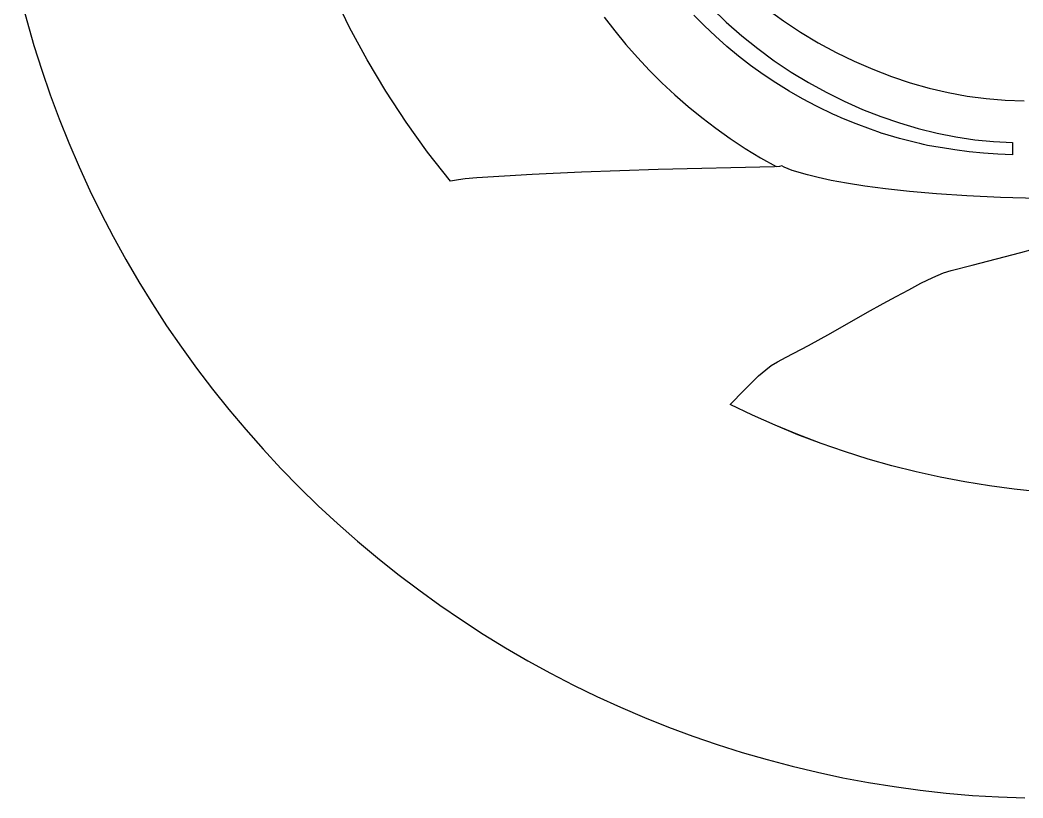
# Model space of a CAD drawing. Extents: x -80 to 1506, y -145 to 630.
# Drawn here: x -68.3 to 298.1, y -145.3 to 139 of the extents above; entities that cross this region are included whole.
import ezdxf

# ---------------------------------------------------------------- set-up
doc = ezdxf.new("R2010")
doc.units = 0

msp = doc.modelspace()

# ---------------------------------------------------------------- linework, layer by layer
at = {"layer": 'circle and branch', "color": 4}
for p, q in [((-68.320353, 147.969428), (-65.892914, 138.802991)), ((52.11089, 136.314567), (46.268564, 148.371326)), ((-65.892914, 138.802991), (-63.243763, 129.704962)), ((58.468522, 124.508749), (52.11089, 136.314567)), ((-63.243763, 129.704962), (-60.374551, 120.679313)), ((65.334304, 112.97112), (58.468522, 124.508749)), ((-60.374551, 120.679313), (-57.286925, 111.730021)), ((-57.286925, 111.730021), (-53.982534, 102.861058)), ((72.701084, 101.718928), (65.334304, 112.97112)), ((-53.982534, 102.861058), (-50.463028, 94.076401)), ((80.561707, 90.769422), (72.701084, 101.718928)), ((-50.463028, 94.076401), (-46.730055, 85.380022)), ((88.90902, 80.139848), (80.561707, 90.769422)), ((-46.730055, 85.380022), (-42.785264, 76.775897)), ((164.862626, 84.384188), (136.879393, 83.468849)), ((207.284151, 85.411646), (164.862626, 84.384188)), ((209.213129, 85.498528), (207.284151, 85.411646)), ((210.011574, 85.689465), (209.213129, 85.498528)), ((210.88849, 85.250121), (210.011574, 85.689465)), ((213.853712, 84.076817), (210.88849, 85.250121)), ((91.888338, 80.633172), (88.90902, 80.139848)), ((94.293283, 80.987994), (91.888338, 80.633172)), ((98.550262, 81.358889), (94.293283, 80.987994)), ((118.825126, 82.60266), (98.550262, 81.358889)), ((136.879393, 83.468849), (118.825126, 82.60266)), ((219.40895, 82.386645), (213.853712, 84.076817)), ((223.314609, 81.415575), (219.40895, 82.386645)), ((228.055914, 80.396698), (223.314609, 81.415575)), ((233.695579, 79.357151), (228.055914, 80.396698)), ((240.296316, 78.324069), (233.695579, 79.357151)), ((247.92084, 77.32459), (240.296316, 78.324069)), ((256.631866, 76.38585), (247.92084, 77.32459)), ((-42.785264, 76.775897), (-38.630304, 68.268)), ((266.492105, 75.534986), (256.631866, 76.38585)), ((277.564273, 74.799134), (266.492105, 75.534986)), ((289.911084, 74.205431), (277.564273, 74.799134)), ((303.59525, 73.781014), (289.911084, 74.205431)), ((-38.630304, 68.268), (-34.266823, 59.860306)), ((-34.266823, 59.860306), (-29.69647, 51.556789)), ((297.331243, 54.073408), (300.859021, 55.069455)), ((-29.69647, 51.556789), (-24.920895, 43.361423)), ((279.515965, 49.413439), (297.331243, 54.073408)), ((271.931243, 47.484733), (279.515965, 49.413439)), ((260.807237, 42.802449), (265.220284, 44.928173)), ((265.220284, 44.928173), (269.108255, 46.570631)), ((269.108255, 46.570631), (271.931243, 47.484733)), ((-24.920895, 43.361423), (-19.941745, 35.278182)), ((251.82291, 37.956431), (256.409021, 40.438547)), ((256.409021, 40.438547), (260.807237, 42.802449)), ((247.0185, 35.363514), (251.82291, 37.956431)), ((-19.941745, 35.278182), (-14.760671, 27.311042)), ((241.374055, 32.212757), (247.0185, 35.363514)), ((227.932686, 24.616464), (241.374055, 32.212757)), ((-14.760671, 27.311042), (-9.379319, 19.463977)), ((219.748911, 20.098629), (227.932686, 24.616464)), ((-9.379319, 19.463977), (-3.799341, 11.740961)), ((211.606243, 15.806389), (219.748911, 20.098629)), ((208.408195, 14.144468), (211.606243, 15.806389)), ((-3.799341, 11.740961), (1.977617, 4.145969)), ((201.552076, 8.95203), (204.126586, 11.225693)), ((204.126586, 11.225693), (206.163467, 12.787038)), ((206.163467, 12.787038), (208.408195, 14.144468)), ((196.220973, 3.811461), (201.552076, 8.95203)), ((1.977617, 4.145969), (7.949905, -3.317025)), ((191.123062, -1.430644), (196.220973, 3.811461)), ((7.949905, -3.317025), (14.115874, -10.644047)), ((199.276288, -5.360942), (191.123062, -1.430644)), ((207.537133, -9.053669), (199.276288, -5.360942)), ((14.115874, -10.644047), (20.473875, -17.831122)), ((215.900284, -12.50662), (207.537133, -9.053669)), ((224.360433, -15.717585), (215.900284, -12.50662)), ((20.473875, -17.831122), (27.02226, -24.874275)), ((232.912267, -18.684357), (224.360433, -15.717585)), ((241.550476, -21.404729), (232.912267, -18.684357)), ((250.26975, -23.876494), (241.550476, -21.404729)), ((27.02226, -24.874275), (33.75938, -31.769533)), ((259.064778, -26.097444), (250.26975, -23.876494)), ((267.930248, -28.065372), (259.064778, -26.097444)), ((276.860851, -29.77807), (267.930248, -28.065372)), ((33.75938, -31.769533), (40.665711, -38.495852)), ((285.851275, -31.233331), (276.860851, -29.77807)), ((294.896211, -32.428947), (285.851275, -31.233331)), ((303.990346, -33.36271), (294.896211, -32.428947)), ((40.665711, -38.495852), (47.720175, -45.03374)), ((47.720175, -45.03374), (54.918792, -51.381549)), ((54.918792, -51.381549), (62.25758, -57.537633)), ((62.25758, -57.537633), (69.732558, -63.500346)), ((69.732558, -63.500346), (77.339747, -69.268043)), ((77.339747, -69.268043), (85.075164, -74.839076)), ((85.075164, -74.839076), (92.93483, -80.2118)), ((92.93483, -80.2118), (100.914763, -85.384568)), ((100.914763, -85.384568), (109.010983, -90.355735)), ((109.010983, -90.355735), (117.219508, -95.123654)), ((117.219508, -95.123654), (125.536358, -99.686679)), ((125.536358, -99.686679), (133.957553, -104.043164)), ((133.957553, -104.043164), (142.47911, -108.191463)), ((142.47911, -108.191463), (151.09705, -112.129929)), ((151.09705, -112.129929), (159.807392, -115.856917)), ((159.807392, -115.856917), (168.606154, -119.37078)), ((168.606154, -119.37078), (177.489357, -122.669873)), ((177.489357, -122.669873), (186.453018, -125.752548)), ((186.453018, -125.752548), (195.493158, -128.61716)), ((195.493158, -128.61716), (204.605795, -131.262063)), ((204.605795, -131.262063), (213.78695, -133.68561)), ((213.78695, -133.68561), (223.03264, -135.886156)), ((223.03264, -135.886156), (232.338885, -137.862054)), ((232.338885, -137.862054), (241.701704, -139.611659)), ((241.701704, -139.611659), (251.117116, -141.133323)), ((251.117116, -141.133323), (260.581142, -142.425401)), ((260.581142, -142.425401), (270.089799, -143.486246)), ((270.089799, -143.486246), (279.639107, -144.314213)), ((279.639107, -144.314213), (289.225085, -144.907656)), ((289.225085, -144.907656), (298.843752, -145.264927))]:
    msp.add_line(p, q, dxfattribs=at)
at = {"layer": 'logo 3d printing', "color": 4}
for p, q in [((-68.320353, 147.969428), (-65.892914, 138.802991)), ((52.11089, 136.31453), (46.268564, 148.371298)), ((184.301712, 143.51529), (189.740102, 138.266961)), ((145.159109, 140.072696), (149.032832, 135.009415)), ((181.729919, 136.89269), (177.850496, 140.836157)), ((-65.892914, 138.802991), (-63.243763, 129.704962)), ((58.468522, 124.508702), (52.11089, 136.31453)), ((185.749271, 133.075), (181.729919, 136.89269)), ((189.740102, 138.266961), (195.388775, 133.287116)), ((149.032832, 135.009415), (153.076206, 130.0724)), ((189.905993, 129.387192), (185.749271, 133.075)), ((195.388775, 133.287116), (201.231419, 128.580809)), ((-63.243763, 129.704962), (-60.374551, 120.679313)), ((153.076206, 130.0724), (157.286462, 125.266301)), ((194.197522, 125.833371), (189.905993, 129.387192)), ((201.231419, 128.580809), (207.251727, 124.153096)), ((157.286462, 125.266301), (161.66083, 120.595765)), ((198.621298, 122.417643), (194.197522, 125.833371)), ((65.334304, 112.97106), (58.468522, 124.508702)), ((203.17476, 119.144115), (198.621298, 122.417643)), ((207.251727, 124.153096), (213.433387, 120.009033)), ((-60.374551, 120.679313), (-57.286925, 111.730021)), ((161.66083, 120.595765), (166.196542, 116.06544)), ((207.855346, 116.01689), (203.17476, 119.144115)), ((213.433387, 120.009033), (219.76009, 116.153674)), ((166.196542, 116.06544), (170.890827, 111.679974)), ((212.660497, 113.040075), (207.855346, 116.01689)), ((219.76009, 116.153674), (226.215526, 112.592076)), ((-57.286925, 111.730021), (-53.982534, 102.861058)), ((72.701084, 101.718853), (65.334304, 112.97106)), ((170.890827, 111.679974), (175.740918, 107.444014)), ((217.58765, 110.217775), (212.660497, 113.040075)), ((222.634246, 107.554096), (217.58765, 110.217775)), ((226.215526, 112.592076), (232.783386, 109.329292)), ((175.740918, 107.444014), (180.744045, 103.36221)), ((222.637068, 107.554096), (222.634246, 107.554096)), ((225.373833, 106.24165), (222.637068, 107.554096)), ((232.783386, 109.329292), (239.447359, 106.37038)), ((239.447359, 106.37038), (246.191137, 103.720393)), ((-53.982534, 102.861058), (-50.463028, 94.076401)), ((180.744045, 103.36221), (185.897438, 99.439207)), ((225.378349, 106.238827), (225.373833, 106.24165)), ((226.516071, 105.693123), (225.378349, 106.238827)), ((226.527078, 105.686914), (226.516071, 105.693123)), ((228.950774, 104.524948), (226.527078, 105.686914)), ((228.954161, 104.524948), (228.950774, 104.524948)), ((229.835004, 104.102716), (228.954161, 104.524948)), ((229.838391, 104.102716), (229.835004, 104.102716)), ((231.894973, 103.116039), (229.838391, 104.102716)), ((231.900617, 103.112087), (231.894973, 103.116039)), ((237.141868, 101.035405), (231.900617, 103.112087)), ((246.191137, 103.720393), (252.998409, 101.384387)), ((80.561707, 90.769329), (72.701084, 101.718853)), ((185.897438, 99.439207), (191.198329, 95.679656)), ((242.451975, 99.138935), (237.141868, 101.035405)), ((242.459595, 99.134984), (242.451975, 99.138935)), ((245.076218, 98.186915), (242.459595, 99.134984)), ((252.998409, 101.384387), (259.852866, 99.367419)), ((259.852866, 99.367419), (266.738197, 97.674542)), ((191.198329, 95.679656), (196.643948, 92.088203)), ((245.080169, 98.186915), (245.076218, 98.186915)), ((246.737688, 97.586092), (245.080169, 98.186915)), ((246.74164, 97.583269), (246.737688, 97.586092)), ((246.746155, 97.583269), (246.74164, 97.583269)), ((253.032708, 95.75581), (246.746155, 97.583269)), ((259.387735, 94.178964), (253.032708, 95.75581)), ((266.738197, 97.674542), (273.638094, 96.310812)), ((273.638094, 96.310812), (280.536245, 95.281285)), ((280.536245, 95.281285), (287.416343, 94.591016)), ((-50.463028, 94.076401), (-46.730055, 85.380022)), ((196.643948, 92.088203), (202.231527, 88.669496)), ((259.397613, 94.176142), (259.387735, 94.178964)), ((260.416802, 93.917626), (259.397613, 94.176142)), ((261.73145, 93.584689), (260.416802, 93.917626)), ((263.205412, 93.21097), (261.73145, 93.584689)), ((271.817592, 91.787723), (263.205412, 93.21097)), ((273.263445, 91.571118), (271.817592, 91.787723)), ((287.416343, 94.591016), (294.262076, 94.24506)), ((294.262076, 94.24506), (294.268003, 89.807765)), ((88.90902, 80.139735), (80.561707, 90.769329)), ((202.231527, 88.669496), (207.958295, 85.428184)), ((273.273322, 91.571118), (273.263445, 91.571118)), ((278.498552, 90.879232), (273.273322, 91.571118)), ((283.742119, 90.354479), (278.498552, 90.879232)), ((288.999959, 89.997207), (283.742119, 90.354479)), ((294.268003, 89.807765), (288.999959, 89.997207)), ((-46.730055, 85.380022), (-42.785264, 76.775897)), ((164.862626, 84.384075), (136.879393, 83.468736)), ((207.284151, 85.411533), (164.862626, 84.384075)), ((207.958295, 85.428184), (207.284151, 85.411533)), ((91.888338, 80.633059), (88.90902, 80.139735)), ((94.293283, 80.987881), (91.888338, 80.633059)), ((98.550262, 81.358776), (94.293283, 80.987881)), ((118.825126, 82.602547), (98.550262, 81.358776)), ((136.879393, 83.468736), (118.825126, 82.602547)), ((-42.785264, 76.775897), (-38.630304, 68.268)), ((-38.630304, 68.268), (-34.266823, 59.860306)), ((-34.266823, 59.860306), (-29.69647, 51.556789)), ((297.331243, 54.074057), (300.859021, 55.070104)), ((-29.69647, 51.556789), (-24.920895, 43.361423)), ((279.515965, 49.414089), (297.331243, 54.074057)), ((271.931243, 47.485382), (279.515965, 49.414089)), ((260.807237, 42.803098), (265.220284, 44.928822)), ((265.220284, 44.928822), (269.108255, 46.57128)), ((269.108255, 46.57128), (271.931243, 47.485382)), ((-24.920895, 43.361423), (-19.941745, 35.278182)), ((251.82291, 37.95708), (256.409021, 40.439196)), ((256.409021, 40.439196), (260.807237, 42.803098)), ((247.0185, 35.364163), (251.82291, 37.95708)), ((-19.941745, 35.278182), (-14.760671, 27.311042)), ((241.374055, 32.213406), (247.0185, 35.364163)), ((227.932686, 24.617113), (241.374055, 32.213406)), ((-14.760671, 27.311042), (-9.379319, 19.463977)), ((219.748911, 20.099278), (227.932686, 24.617113)), ((-9.379319, 19.463977), (-3.799341, 11.740961)), ((211.606243, 15.807038), (219.748911, 20.099278)), ((208.408195, 14.145117), (211.606243, 15.807038)), ((-3.799341, 11.740961), (1.977617, 4.145969)), ((201.552076, 8.952679), (204.126586, 11.226343)), ((204.126586, 11.226343), (206.163467, 12.787687)), ((206.163467, 12.787687), (208.408195, 14.145117)), ((196.220973, 3.81211), (201.552076, 8.952679)), ((1.977617, 4.145969), (7.949905, -3.317025)), ((191.123062, -1.429995), (196.220973, 3.81211)), ((7.949905, -3.317025), (14.115874, -10.644047)), ((199.276289, -5.3609), (191.123062, -1.429995)), ((207.537134, -9.055288), (199.276289, -5.3609)), ((14.115874, -10.644047), (20.473875, -17.831122)), ((215.900287, -12.510708), (207.537134, -9.055288)), ((224.360437, -15.72471), (215.900287, -12.510708)), ((20.473875, -17.831122), (27.02226, -24.874275)), ((232.912273, -18.694844), (224.360437, -15.72471)), ((241.550484, -21.418658), (232.912273, -18.694844)), ((250.269759, -23.893703), (241.550484, -21.418658)), ((27.02226, -24.874275), (33.75938, -31.769533)), ((259.064788, -26.117528), (250.269759, -23.893703)), ((267.93026, -28.087683), (259.064788, -26.117528)), ((276.860863, -29.801717), (267.93026, -28.087683)), ((33.75938, -31.769533), (40.665711, -38.495852)), ((285.851288, -31.25718), (276.860863, -29.801717)), ((294.896222, -32.451622), (285.851288, -31.25718)), ((303.990356, -33.382591), (294.896222, -32.451622)), ((40.665711, -38.495852), (47.720175, -45.03374)), ((47.720175, -45.03374), (54.918792, -51.381549)), ((54.918792, -51.381549), (62.25758, -57.537633)), ((62.25758, -57.537633), (69.732558, -63.500346)), ((69.732558, -63.500346), (77.339747, -69.268043)), ((77.339747, -69.268043), (85.075164, -74.839076)), ((85.075164, -74.839076), (92.93483, -80.2118)), ((92.93483, -80.2118), (100.914763, -85.384568)), ((100.914763, -85.384568), (109.010983, -90.355735)), ((109.010983, -90.355735), (117.219508, -95.123654)), ((117.219508, -95.123654), (125.536358, -99.686679)), ((125.536358, -99.686679), (133.957553, -104.043164)), ((133.957553, -104.043164), (142.47911, -108.191463)), ((142.47911, -108.191463), (151.09705, -112.129929)), ((151.09705, -112.129929), (159.807392, -115.856917)), ((159.807392, -115.856917), (168.606154, -119.37078)), ((168.606154, -119.37078), (177.489357, -122.669873)), ((177.489357, -122.669873), (186.453018, -125.752548)), ((186.453018, -125.752548), (195.493158, -128.61716)), ((195.493158, -128.61716), (204.605795, -131.262063)), ((204.605795, -131.262063), (213.78695, -133.68561)), ((213.78695, -133.68561), (223.03264, -135.886156)), ((223.03264, -135.886156), (232.338885, -137.862054)), ((232.338885, -137.862054), (241.701704, -139.611659)), ((241.701704, -139.611659), (251.117116, -141.133323)), ((251.117116, -141.133323), (260.581142, -142.425401)), ((260.581142, -142.425401), (270.089799, -143.486246)), ((270.089799, -143.486246), (279.639107, -144.314213)), ((279.639107, -144.314213), (289.225085, -144.907656)), ((289.225085, -144.907656), (298.843752, -145.264927))]:
    msp.add_line(p, q, dxfattribs=at)
at = {"layer": 'owl face', "color": 4}
for p, q in [((204.492998, 143.13322), (210.599146, 138.704119)), ((210.599146, 138.704119), (216.866728, 134.565166)), ((216.866728, 134.565166), (223.278969, 130.721633)), ((223.278969, 130.721633), (229.819099, 127.178794)), ((229.819099, 127.178794), (236.470342, 123.941924)), ((236.470342, 123.941924), (243.215928, 121.016297)), ((243.215928, 121.016297), (250.039084, 118.407186)), ((250.039084, 118.407186), (256.923036, 116.119865)), ((256.923036, 116.119865), (263.851013, 114.159609)), ((263.851013, 114.159609), (270.806241, 112.531691)), ((270.806241, 112.531691), (277.771948, 111.241385)), ((277.771948, 111.241385), (284.731361, 110.293966)), ((284.731361, 110.293966), (291.667708, 109.694707)), ((291.667708, 109.694707), (298.564215, 109.448882))]:
    msp.add_line(p, q, dxfattribs=at)

doc.saveas('drawing.dxf')
